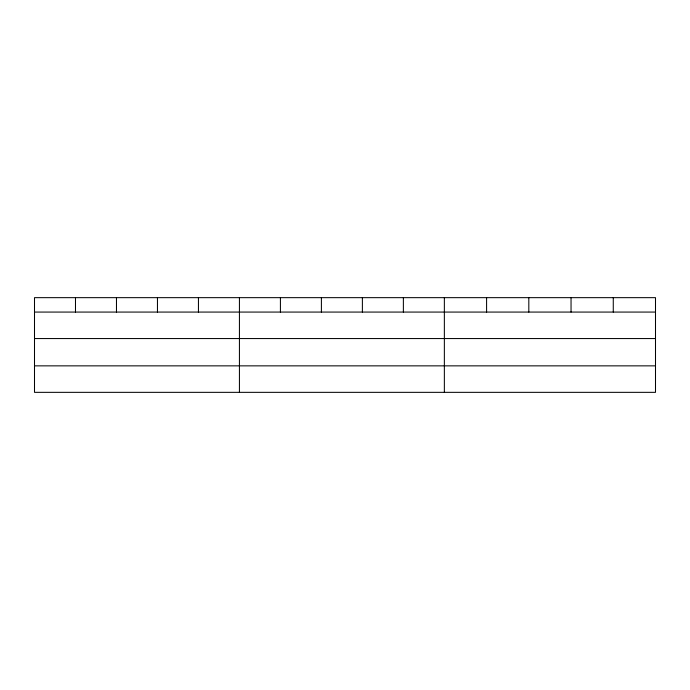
<?xml version="1.0" encoding="UTF-8"?>
<svg xmlns="http://www.w3.org/2000/svg" width="690" height="690" viewBox="0 0 690 690"><rect width="100%" height="100%" fill="white"/><g stroke="black" fill="none" stroke-linecap="round" stroke-linejoin="round"><path stroke-width="1.03" d="M655.5 338.557L655.5 297.657L34.5 297.657L34.5 392.343L655.5 392.343L655.5 338.557L34.5 338.557M34.5 312.07L655.5 312.07M34.5 365.855L655.5 365.855M613.272 297.657L613.272 312.07M571.044 297.657L571.044 312.07M528.816 297.657L528.816 312.07M486.588 297.657L486.588 312.07M444.36 297.657L444.36 392.343M403.374 297.657L403.374 312.07M362.388 297.657L362.388 312.07M321.402 297.657L321.402 312.07M280.416 297.657L280.416 312.07M239.43 297.657L239.43 392.343M198.444 297.657L198.444 312.07M157.458 297.657L157.458 312.07M116.472 297.657L116.472 312.07M75.486 297.657L75.486 312.07"/></g></svg>
